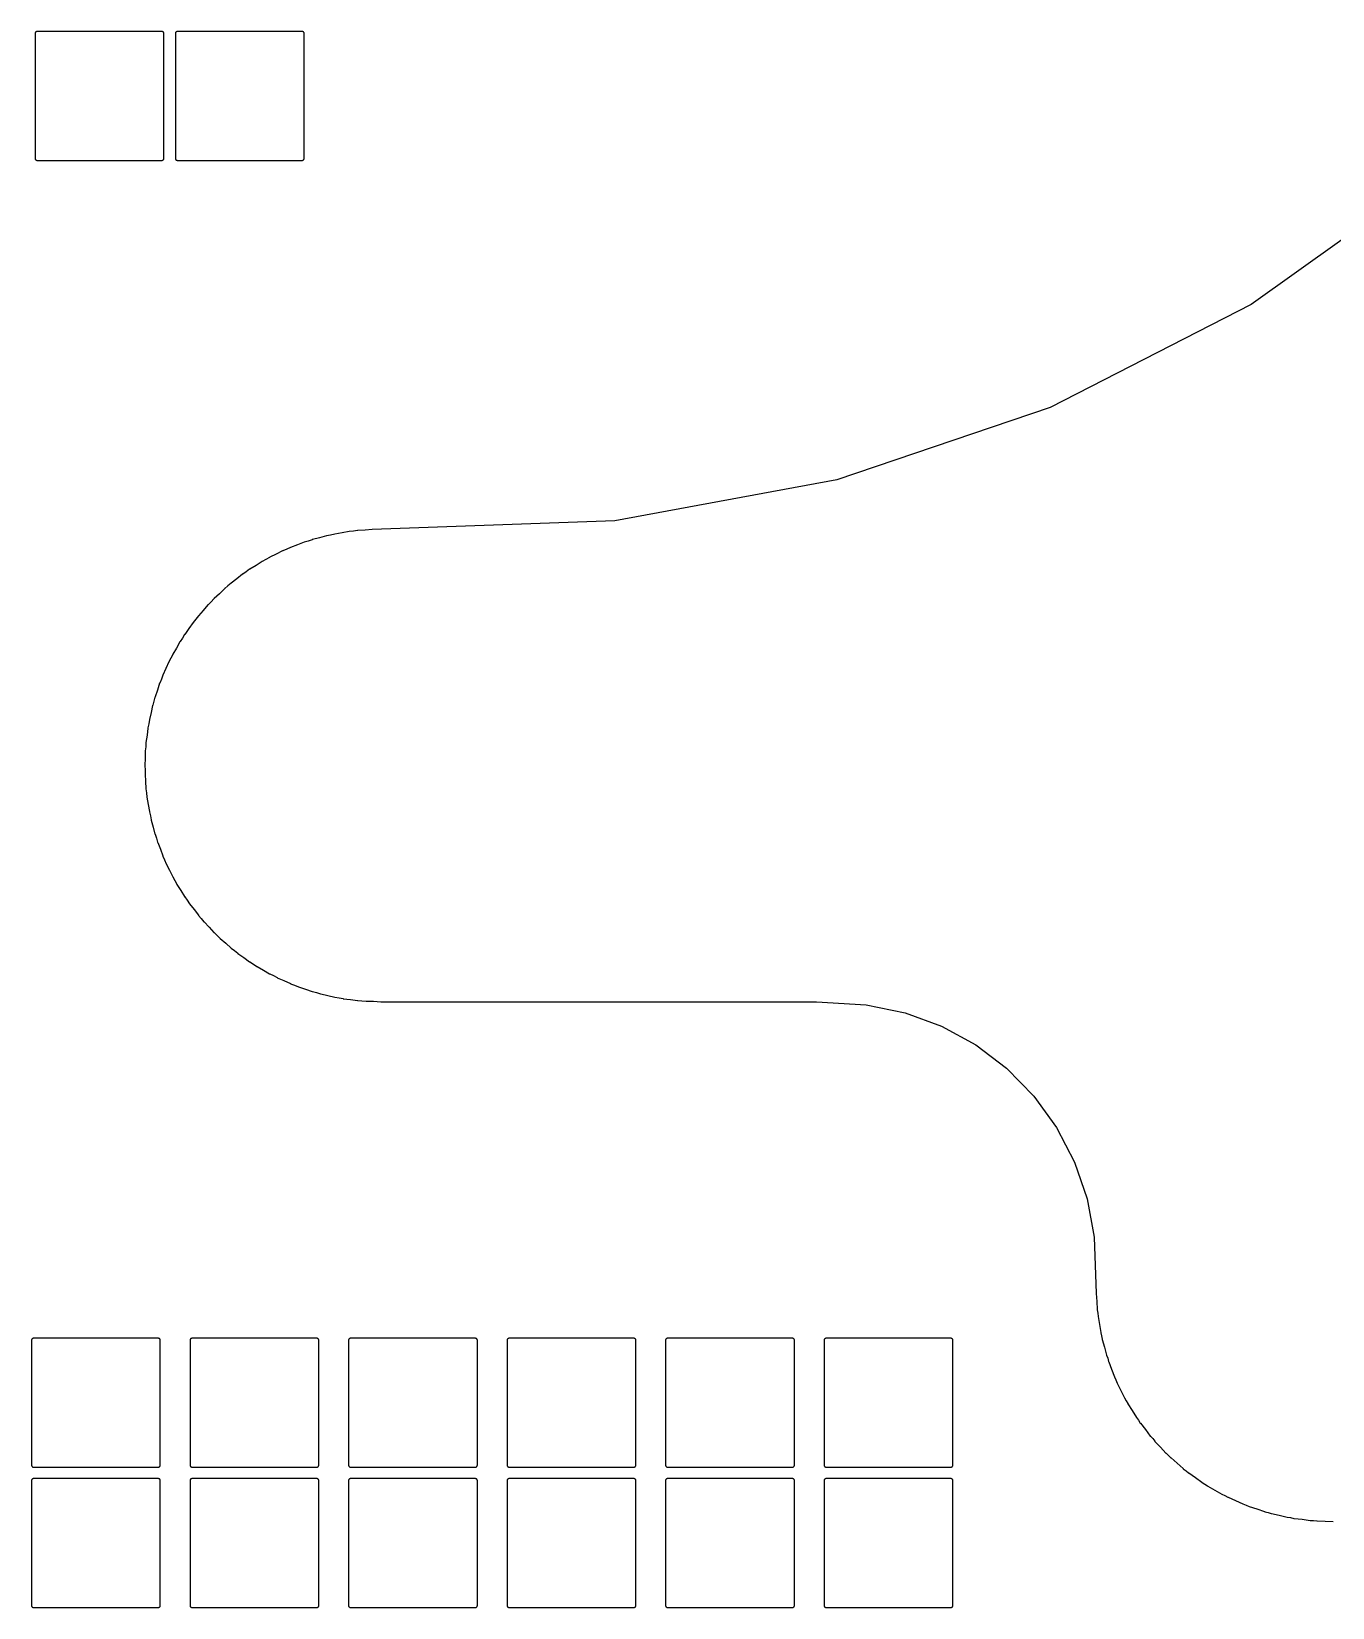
# Model space of a CAD drawing. Header units: inches. Extents: x -0.5 to 10, y -2.4 to 3.9.
# Drawn here: x 1.7139 to 2.0421, y 2.2037 to 2.6012 of the extents above; entities that cross this region are included whole.
import ezdxf

# ---------------------------------------------------------------- set-up
doc = ezdxf.new("R2010")
doc.units = ezdxf.units.IN

msp = doc.modelspace()

# ---------------------------------------------------------------- linework, layer by layer
for points in [[(1.715225, 2.568651), (1.715225, 2.568651), (1.71525, 2.56865), (1.74675, 2.56865), (1.746775, 2.568651), (1.746824, 2.568656), (1.746872, 2.568665), (1.746919, 2.568679), (1.746964, 2.568698), (1.747007, 2.568721), (1.747048, 2.568749), (1.747086, 2.56878), (1.74712, 2.568814), (1.747151, 2.568852), (1.747179, 2.568893), (1.747202, 2.568936), (1.747221, 2.568981), (1.747235, 2.569028), (1.747244, 2.569076), (1.747249, 2.569125), (1.74725, 2.56915), (1.74725, 2.60065), (1.747249, 2.600675), (1.747244, 2.600724), (1.747235, 2.600772), (1.747221, 2.600819), (1.747202, 2.600864), (1.747179, 2.600907), (1.747151, 2.600948), (1.74712, 2.600986), (1.747086, 2.60102), (1.747048, 2.601051), (1.747007, 2.601079), (1.746964, 2.601102), (1.746919, 2.601121), (1.746872, 2.601135), (1.746824, 2.601144), (1.746775, 2.601149), (1.74675, 2.60115), (1.71525, 2.60115), (1.715225, 2.601149), (1.715176, 2.601144), (1.715128, 2.601135), (1.715081, 2.601121), (1.715036, 2.601102), (1.714993, 2.601079), (1.714952, 2.601051), (1.714914, 2.60102), (1.71488, 2.600986), (1.714849, 2.600948), (1.714821, 2.600907), (1.714798, 2.600864), (1.714779, 2.600819), (1.714765, 2.600772), (1.714756, 2.600724), (1.714751, 2.600675), (1.71475, 2.60065), (1.71475, 2.56915), (1.714751, 2.569125), (1.714756, 2.569076), (1.714765, 2.569028), (1.714779, 2.568981), (1.714798, 2.568936), (1.714821, 2.568893), (1.714849, 2.568852), (1.71488, 2.568814), (1.714914, 2.56878), (1.714952, 2.568749), (1.714993, 2.568721), (1.715036, 2.568698), (1.715081, 2.568679), (1.715128, 2.568665), (1.715176, 2.568656)], [(1.750625, 2.568651), (1.750625, 2.568651), (1.75065, 2.56865), (1.78215, 2.56865), (1.782175, 2.568651), (1.782224, 2.568656), (1.782272, 2.568665), (1.782319, 2.568679), (1.782364, 2.568698), (1.782407, 2.568721), (1.782448, 2.568749), (1.782486, 2.56878), (1.78252, 2.568814), (1.782551, 2.568852), (1.782579, 2.568893), (1.782602, 2.568936), (1.782621, 2.568981), (1.782635, 2.569028), (1.782644, 2.569076), (1.782649, 2.569125), (1.78265, 2.56915), (1.78265, 2.60065), (1.782649, 2.600675), (1.782644, 2.600724), (1.782635, 2.600772), (1.782621, 2.600819), (1.782602, 2.600864), (1.782579, 2.600907), (1.782551, 2.600948), (1.78252, 2.600986), (1.782486, 2.60102), (1.782448, 2.601051), (1.782407, 2.601079), (1.782364, 2.601102), (1.782319, 2.601121), (1.782272, 2.601135), (1.782224, 2.601144), (1.782175, 2.601149), (1.78215, 2.60115), (1.75065, 2.60115), (1.750625, 2.601149), (1.750576, 2.601144), (1.750528, 2.601135), (1.750481, 2.601121), (1.750436, 2.601102), (1.750393, 2.601079), (1.750352, 2.601051), (1.750314, 2.60102), (1.75028, 2.600986), (1.750249, 2.600948), (1.750221, 2.600907), (1.750198, 2.600864), (1.750179, 2.600819), (1.750165, 2.600772), (1.750156, 2.600724), (1.750151, 2.600675), (1.75015, 2.60065), (1.75015, 2.56915), (1.750151, 2.569125), (1.750156, 2.569076), (1.750165, 2.569028), (1.750179, 2.568981), (1.750198, 2.568936), (1.750221, 2.568893), (1.750249, 2.568852), (1.75028, 2.568814), (1.750314, 2.56878), (1.750352, 2.568749), (1.750393, 2.568721), (1.750436, 2.568698), (1.750481, 2.568679), (1.750528, 2.568665), (1.750576, 2.568656)], [(1.714325, 2.239051), (1.714325, 2.239051), (1.71435, 2.23905), (1.74585, 2.23905), (1.745875, 2.239051), (1.745924, 2.239056), (1.745972, 2.239065), (1.746019, 2.239079), (1.746064, 2.239098), (1.746107, 2.239121), (1.746148, 2.239149), (1.746186, 2.23918), (1.74622, 2.239214), (1.746251, 2.239252), (1.746279, 2.239293), (1.746302, 2.239336), (1.746321, 2.239381), (1.746335, 2.239428), (1.746344, 2.239476), (1.746349, 2.239525), (1.74635, 2.23955), (1.74635, 2.27105), (1.746349, 2.271075), (1.746344, 2.271124), (1.746335, 2.271172), (1.746321, 2.271219), (1.746302, 2.271264), (1.746279, 2.271307), (1.746251, 2.271348), (1.74622, 2.271386), (1.746186, 2.27142), (1.746148, 2.271451), (1.746107, 2.271479), (1.746064, 2.271502), (1.746019, 2.271521), (1.745972, 2.271535), (1.745924, 2.271544), (1.745875, 2.271549), (1.74585, 2.27155), (1.71435, 2.27155), (1.714325, 2.271549), (1.714276, 2.271544), (1.714228, 2.271535), (1.714181, 2.271521), (1.714136, 2.271502), (1.714093, 2.271479), (1.714052, 2.271451), (1.714014, 2.27142), (1.71398, 2.271386), (1.713949, 2.271348), (1.713921, 2.271307), (1.713898, 2.271264), (1.713879, 2.271219), (1.713865, 2.271172), (1.713856, 2.271124), (1.713851, 2.271075), (1.71385, 2.27105), (1.71385, 2.23955), (1.713851, 2.239525), (1.713856, 2.239476), (1.713865, 2.239428), (1.713879, 2.239381), (1.713898, 2.239336), (1.713921, 2.239293), (1.713949, 2.239252), (1.71398, 2.239214), (1.714014, 2.23918), (1.714052, 2.239149), (1.714093, 2.239121), (1.714136, 2.239098), (1.714181, 2.239079), (1.714228, 2.239065), (1.714276, 2.239056)], [(1.754325, 2.239051), (1.754325, 2.239051), (1.75435, 2.23905), (1.78585, 2.23905), (1.785875, 2.239051), (1.785924, 2.239056), (1.785972, 2.239065), (1.786019, 2.239079), (1.786064, 2.239098), (1.786107, 2.239121), (1.786148, 2.239149), (1.786186, 2.23918), (1.78622, 2.239214), (1.786251, 2.239252), (1.786279, 2.239293), (1.786302, 2.239336), (1.786321, 2.239381), (1.786335, 2.239428), (1.786344, 2.239476), (1.786349, 2.239525), (1.78635, 2.23955), (1.78635, 2.27105), (1.786349, 2.271075), (1.786344, 2.271124), (1.786335, 2.271172), (1.786321, 2.271219), (1.786302, 2.271264), (1.786279, 2.271307), (1.786251, 2.271348), (1.78622, 2.271386), (1.786186, 2.27142), (1.786148, 2.271451), (1.786107, 2.271479), (1.786064, 2.271502), (1.786019, 2.271521), (1.785972, 2.271535), (1.785924, 2.271544), (1.785875, 2.271549), (1.78585, 2.27155), (1.75435, 2.27155), (1.754325, 2.271549), (1.754276, 2.271544), (1.754228, 2.271535), (1.754181, 2.271521), (1.754136, 2.271502), (1.754093, 2.271479), (1.754052, 2.271451), (1.754014, 2.27142), (1.75398, 2.271386), (1.753949, 2.271348), (1.753921, 2.271307), (1.753898, 2.271264), (1.753879, 2.271219), (1.753865, 2.271172), (1.753856, 2.271124), (1.753851, 2.271075), (1.75385, 2.27105), (1.75385, 2.23955), (1.753851, 2.239525), (1.753856, 2.239476), (1.753865, 2.239428), (1.753879, 2.239381), (1.753898, 2.239336), (1.753921, 2.239293), (1.753949, 2.239252), (1.75398, 2.239214), (1.754014, 2.23918), (1.754052, 2.239149), (1.754093, 2.239121), (1.754136, 2.239098), (1.754181, 2.239079), (1.754228, 2.239065), (1.754276, 2.239056)], [(1.794325, 2.239051), (1.794325, 2.239051), (1.79435, 2.23905), (1.82585, 2.23905), (1.825875, 2.239051), (1.825924, 2.239056), (1.825972, 2.239065), (1.826019, 2.239079), (1.826064, 2.239098), (1.826107, 2.239121), (1.826148, 2.239149), (1.826186, 2.23918), (1.82622, 2.239214), (1.826251, 2.239252), (1.826279, 2.239293), (1.826302, 2.239336), (1.826321, 2.239381), (1.826335, 2.239428), (1.826344, 2.239476), (1.826349, 2.239525), (1.82635, 2.23955), (1.82635, 2.27105), (1.826349, 2.271075), (1.826344, 2.271124), (1.826335, 2.271172), (1.826321, 2.271219), (1.826302, 2.271264), (1.826279, 2.271307), (1.826251, 2.271348), (1.82622, 2.271386), (1.826186, 2.27142), (1.826148, 2.271451), (1.826107, 2.271479), (1.826064, 2.271502), (1.826019, 2.271521), (1.825972, 2.271535), (1.825924, 2.271544), (1.825875, 2.271549), (1.82585, 2.27155), (1.79435, 2.27155), (1.794325, 2.271549), (1.794276, 2.271544), (1.794228, 2.271535), (1.794181, 2.271521), (1.794136, 2.271502), (1.794093, 2.271479), (1.794052, 2.271451), (1.794014, 2.27142), (1.79398, 2.271386), (1.793949, 2.271348), (1.793921, 2.271307), (1.793898, 2.271264), (1.793879, 2.271219), (1.793865, 2.271172), (1.793856, 2.271124), (1.793851, 2.271075), (1.79385, 2.27105), (1.79385, 2.23955), (1.793851, 2.239525), (1.793856, 2.239476), (1.793865, 2.239428), (1.793879, 2.239381), (1.793898, 2.239336), (1.793921, 2.239293), (1.793949, 2.239252), (1.79398, 2.239214), (1.794014, 2.23918), (1.794052, 2.239149), (1.794093, 2.239121), (1.794136, 2.239098), (1.794181, 2.239079), (1.794228, 2.239065), (1.794276, 2.239056)], [(1.834325, 2.239051), (1.834325, 2.239051), (1.83435, 2.23905), (1.86585, 2.23905), (1.865875, 2.239051), (1.865924, 2.239056), (1.865972, 2.239065), (1.866019, 2.239079), (1.866064, 2.239098), (1.866107, 2.239121), (1.866148, 2.239149), (1.866186, 2.23918), (1.86622, 2.239214), (1.866251, 2.239252), (1.866279, 2.239293), (1.866302, 2.239336), (1.866321, 2.239381), (1.866335, 2.239428), (1.866344, 2.239476), (1.866349, 2.239525), (1.86635, 2.23955), (1.86635, 2.27105), (1.866349, 2.271075), (1.866344, 2.271124), (1.866335, 2.271172), (1.866321, 2.271219), (1.866302, 2.271264), (1.866279, 2.271307), (1.866251, 2.271348), (1.86622, 2.271386), (1.866186, 2.27142), (1.866148, 2.271451), (1.866107, 2.271479), (1.866064, 2.271502), (1.866019, 2.271521), (1.865972, 2.271535), (1.865924, 2.271544), (1.865875, 2.271549), (1.86585, 2.27155), (1.83435, 2.27155), (1.834325, 2.271549), (1.834276, 2.271544), (1.834228, 2.271535), (1.834181, 2.271521), (1.834136, 2.271502), (1.834093, 2.271479), (1.834052, 2.271451), (1.834014, 2.27142), (1.83398, 2.271386), (1.833949, 2.271348), (1.833921, 2.271307), (1.833898, 2.271264), (1.833879, 2.271219), (1.833865, 2.271172), (1.833856, 2.271124), (1.833851, 2.271075), (1.83385, 2.27105), (1.83385, 2.23955), (1.833851, 2.239525), (1.833856, 2.239476), (1.833865, 2.239428), (1.833879, 2.239381), (1.833898, 2.239336), (1.833921, 2.239293), (1.833949, 2.239252), (1.83398, 2.239214), (1.834014, 2.23918), (1.834052, 2.239149), (1.834093, 2.239121), (1.834136, 2.239098), (1.834181, 2.239079), (1.834228, 2.239065), (1.834276, 2.239056)], [(1.874325, 2.239051), (1.874325, 2.239051), (1.87435, 2.23905), (1.90585, 2.23905), (1.905875, 2.239051), (1.905924, 2.239056), (1.905972, 2.239065), (1.906019, 2.239079), (1.906064, 2.239098), (1.906107, 2.239121), (1.906148, 2.239149), (1.906186, 2.23918), (1.90622, 2.239214), (1.906251, 2.239252), (1.906279, 2.239293), (1.906302, 2.239336), (1.906321, 2.239381), (1.906335, 2.239428), (1.906344, 2.239476), (1.906349, 2.239525), (1.90635, 2.23955), (1.90635, 2.27105), (1.906349, 2.271075), (1.906344, 2.271124), (1.906335, 2.271172), (1.906321, 2.271219), (1.906302, 2.271264), (1.906279, 2.271307), (1.906251, 2.271348), (1.90622, 2.271386), (1.906186, 2.27142), (1.906148, 2.271451), (1.906107, 2.271479), (1.906064, 2.271502), (1.906019, 2.271521), (1.905972, 2.271535), (1.905924, 2.271544), (1.905875, 2.271549), (1.90585, 2.27155), (1.87435, 2.27155), (1.874325, 2.271549), (1.874276, 2.271544), (1.874228, 2.271535), (1.874181, 2.271521), (1.874136, 2.271502), (1.874093, 2.271479), (1.874052, 2.271451), (1.874014, 2.27142), (1.87398, 2.271386), (1.873949, 2.271348), (1.873921, 2.271307), (1.873898, 2.271264), (1.873879, 2.271219), (1.873865, 2.271172), (1.873856, 2.271124), (1.873851, 2.271075), (1.87385, 2.27105), (1.87385, 2.23955), (1.873851, 2.239525), (1.873856, 2.239476), (1.873865, 2.239428), (1.873879, 2.239381), (1.873898, 2.239336), (1.873921, 2.239293), (1.873949, 2.239252), (1.87398, 2.239214), (1.874014, 2.23918), (1.874052, 2.239149), (1.874093, 2.239121), (1.874136, 2.239098), (1.874181, 2.239079), (1.874228, 2.239065), (1.874276, 2.239056)], [(1.914325, 2.239051), (1.914325, 2.239051), (1.91435, 2.23905), (1.94585, 2.23905), (1.945875, 2.239051), (1.945924, 2.239056), (1.945972, 2.239065), (1.946019, 2.239079), (1.946064, 2.239098), (1.946107, 2.239121), (1.946148, 2.239149), (1.946186, 2.23918), (1.94622, 2.239214), (1.946251, 2.239252), (1.946279, 2.239293), (1.946302, 2.239336), (1.946321, 2.239381), (1.946335, 2.239428), (1.946344, 2.239476), (1.946349, 2.239525), (1.94635, 2.23955), (1.94635, 2.27105), (1.946349, 2.271075), (1.946344, 2.271124), (1.946335, 2.271172), (1.946321, 2.271219), (1.946302, 2.271264), (1.946279, 2.271307), (1.946251, 2.271348), (1.94622, 2.271386), (1.946186, 2.27142), (1.946148, 2.271451), (1.946107, 2.271479), (1.946064, 2.271502), (1.946019, 2.271521), (1.945972, 2.271535), (1.945924, 2.271544), (1.945875, 2.271549), (1.94585, 2.27155), (1.91435, 2.27155), (1.914325, 2.271549), (1.914276, 2.271544), (1.914228, 2.271535), (1.914181, 2.271521), (1.914136, 2.271502), (1.914093, 2.271479), (1.914052, 2.271451), (1.914014, 2.27142), (1.91398, 2.271386), (1.913949, 2.271348), (1.913921, 2.271307), (1.913898, 2.271264), (1.913879, 2.271219), (1.913865, 2.271172), (1.913856, 2.271124), (1.913851, 2.271075), (1.91385, 2.27105), (1.91385, 2.23955), (1.913851, 2.239525), (1.913856, 2.239476), (1.913865, 2.239428), (1.913879, 2.239381), (1.913898, 2.239336), (1.913921, 2.239293), (1.913949, 2.239252), (1.91398, 2.239214), (1.914014, 2.23918), (1.914052, 2.239149), (1.914093, 2.239121), (1.914136, 2.239098), (1.914181, 2.239079), (1.914228, 2.239065), (1.914276, 2.239056)], [(1.714325, 2.203651), (1.714325, 2.203651), (1.71435, 2.20365), (1.74585, 2.20365), (1.745875, 2.203651), (1.745924, 2.203656), (1.745972, 2.203665), (1.746019, 2.203679), (1.746064, 2.203698), (1.746107, 2.203721), (1.746148, 2.203749), (1.746186, 2.20378), (1.74622, 2.203814), (1.746251, 2.203852), (1.746279, 2.203893), (1.746302, 2.203936), (1.746321, 2.203981), (1.746335, 2.204028), (1.746344, 2.204076), (1.746349, 2.204125), (1.74635, 2.20415), (1.74635, 2.23565), (1.746349, 2.235675), (1.746344, 2.235724), (1.746335, 2.235772), (1.746321, 2.235819), (1.746302, 2.235864), (1.746279, 2.235907), (1.746251, 2.235948), (1.74622, 2.235986), (1.746186, 2.23602), (1.746148, 2.236051), (1.746107, 2.236079), (1.746064, 2.236102), (1.746019, 2.236121), (1.745972, 2.236135), (1.745924, 2.236144), (1.745875, 2.236149), (1.74585, 2.23615), (1.71435, 2.23615), (1.714325, 2.236149), (1.714276, 2.236144), (1.714228, 2.236135), (1.714181, 2.236121), (1.714136, 2.236102), (1.714093, 2.236079), (1.714052, 2.236051), (1.714014, 2.23602), (1.71398, 2.235986), (1.713949, 2.235948), (1.713921, 2.235907), (1.713898, 2.235864), (1.713879, 2.235819), (1.713865, 2.235772), (1.713856, 2.235724), (1.713851, 2.235675), (1.71385, 2.23565), (1.71385, 2.20415), (1.713851, 2.204125), (1.713856, 2.204076), (1.713865, 2.204028), (1.713879, 2.203981), (1.713898, 2.203936), (1.713921, 2.203893), (1.713949, 2.203852), (1.71398, 2.203814), (1.714014, 2.20378), (1.714052, 2.203749), (1.714093, 2.203721), (1.714136, 2.203698), (1.714181, 2.203679), (1.714228, 2.203665), (1.714276, 2.203656)], [(1.754325, 2.203651), (1.754325, 2.203651), (1.75435, 2.20365), (1.78585, 2.20365), (1.785875, 2.203651), (1.785924, 2.203656), (1.785972, 2.203665), (1.786019, 2.203679), (1.786064, 2.203698), (1.786107, 2.203721), (1.786148, 2.203749), (1.786186, 2.20378), (1.78622, 2.203814), (1.786251, 2.203852), (1.786279, 2.203893), (1.786302, 2.203936), (1.786321, 2.203981), (1.786335, 2.204028), (1.786344, 2.204076), (1.786349, 2.204125), (1.78635, 2.20415), (1.78635, 2.23565), (1.786349, 2.235675), (1.786344, 2.235724), (1.786335, 2.235772), (1.786321, 2.235819), (1.786302, 2.235864), (1.786279, 2.235907), (1.786251, 2.235948), (1.78622, 2.235986), (1.786186, 2.23602), (1.786148, 2.236051), (1.786107, 2.236079), (1.786064, 2.236102), (1.786019, 2.236121), (1.785972, 2.236135), (1.785924, 2.236144), (1.785875, 2.236149), (1.78585, 2.23615), (1.75435, 2.23615), (1.754325, 2.236149), (1.754276, 2.236144), (1.754228, 2.236135), (1.754181, 2.236121), (1.754136, 2.236102), (1.754093, 2.236079), (1.754052, 2.236051), (1.754014, 2.23602), (1.75398, 2.235986), (1.753949, 2.235948), (1.753921, 2.235907), (1.753898, 2.235864), (1.753879, 2.235819), (1.753865, 2.235772), (1.753856, 2.235724), (1.753851, 2.235675), (1.75385, 2.23565), (1.75385, 2.20415), (1.753851, 2.204125), (1.753856, 2.204076), (1.753865, 2.204028), (1.753879, 2.203981), (1.753898, 2.203936), (1.753921, 2.203893), (1.753949, 2.203852), (1.75398, 2.203814), (1.754014, 2.20378), (1.754052, 2.203749), (1.754093, 2.203721), (1.754136, 2.203698), (1.754181, 2.203679), (1.754228, 2.203665), (1.754276, 2.203656)], [(1.794325, 2.203651), (1.794325, 2.203651), (1.79435, 2.20365), (1.82585, 2.20365), (1.825875, 2.203651), (1.825924, 2.203656), (1.825972, 2.203665), (1.826019, 2.203679), (1.826064, 2.203698), (1.826107, 2.203721), (1.826148, 2.203749), (1.826186, 2.20378), (1.82622, 2.203814), (1.826251, 2.203852), (1.826279, 2.203893), (1.826302, 2.203936), (1.826321, 2.203981), (1.826335, 2.204028), (1.826344, 2.204076), (1.826349, 2.204125), (1.82635, 2.20415), (1.82635, 2.23565), (1.826349, 2.235675), (1.826344, 2.235724), (1.826335, 2.235772), (1.826321, 2.235819), (1.826302, 2.235864), (1.826279, 2.235907), (1.826251, 2.235948), (1.82622, 2.235986), (1.826186, 2.23602), (1.826148, 2.236051), (1.826107, 2.236079), (1.826064, 2.236102), (1.826019, 2.236121), (1.825972, 2.236135), (1.825924, 2.236144), (1.825875, 2.236149), (1.82585, 2.23615), (1.79435, 2.23615), (1.794325, 2.236149), (1.794276, 2.236144), (1.794228, 2.236135), (1.794181, 2.236121), (1.794136, 2.236102), (1.794093, 2.236079), (1.794052, 2.236051), (1.794014, 2.23602), (1.79398, 2.235986), (1.793949, 2.235948), (1.793921, 2.235907), (1.793898, 2.235864), (1.793879, 2.235819), (1.793865, 2.235772), (1.793856, 2.235724), (1.793851, 2.235675), (1.79385, 2.23565), (1.79385, 2.20415), (1.793851, 2.204125), (1.793856, 2.204076), (1.793865, 2.204028), (1.793879, 2.203981), (1.793898, 2.203936), (1.793921, 2.203893), (1.793949, 2.203852), (1.79398, 2.203814), (1.794014, 2.20378), (1.794052, 2.203749), (1.794093, 2.203721), (1.794136, 2.203698), (1.794181, 2.203679), (1.794228, 2.203665), (1.794276, 2.203656)], [(1.834325, 2.203651), (1.834325, 2.203651), (1.83435, 2.20365), (1.86585, 2.20365), (1.865875, 2.203651), (1.865924, 2.203656), (1.865972, 2.203665), (1.866019, 2.203679), (1.866064, 2.203698), (1.866107, 2.203721), (1.866148, 2.203749), (1.866186, 2.20378), (1.86622, 2.203814), (1.866251, 2.203852), (1.866279, 2.203893), (1.866302, 2.203936), (1.866321, 2.203981), (1.866335, 2.204028), (1.866344, 2.204076), (1.866349, 2.204125), (1.86635, 2.20415), (1.86635, 2.23565), (1.866349, 2.235675), (1.866344, 2.235724), (1.866335, 2.235772), (1.866321, 2.235819), (1.866302, 2.235864), (1.866279, 2.235907), (1.866251, 2.235948), (1.86622, 2.235986), (1.866186, 2.23602), (1.866148, 2.236051), (1.866107, 2.236079), (1.866064, 2.236102), (1.866019, 2.236121), (1.865972, 2.236135), (1.865924, 2.236144), (1.865875, 2.236149), (1.86585, 2.23615), (1.83435, 2.23615), (1.834325, 2.236149), (1.834276, 2.236144), (1.834228, 2.236135), (1.834181, 2.236121), (1.834136, 2.236102), (1.834093, 2.236079), (1.834052, 2.236051), (1.834014, 2.23602), (1.83398, 2.235986), (1.833949, 2.235948), (1.833921, 2.235907), (1.833898, 2.235864), (1.833879, 2.235819), (1.833865, 2.235772), (1.833856, 2.235724), (1.833851, 2.235675), (1.83385, 2.23565), (1.83385, 2.20415), (1.833851, 2.204125), (1.833856, 2.204076), (1.833865, 2.204028), (1.833879, 2.203981), (1.833898, 2.203936), (1.833921, 2.203893), (1.833949, 2.203852), (1.83398, 2.203814), (1.834014, 2.20378), (1.834052, 2.203749), (1.834093, 2.203721), (1.834136, 2.203698), (1.834181, 2.203679), (1.834228, 2.203665), (1.834276, 2.203656)], [(1.874325, 2.203651), (1.874325, 2.203651), (1.87435, 2.20365), (1.90585, 2.20365), (1.905875, 2.203651), (1.905924, 2.203656), (1.905972, 2.203665), (1.906019, 2.203679), (1.906064, 2.203698), (1.906107, 2.203721), (1.906148, 2.203749), (1.906186, 2.20378), (1.90622, 2.203814), (1.906251, 2.203852), (1.906279, 2.203893), (1.906302, 2.203936), (1.906321, 2.203981), (1.906335, 2.204028), (1.906344, 2.204076), (1.906349, 2.204125), (1.90635, 2.20415), (1.90635, 2.23565), (1.906349, 2.235675), (1.906344, 2.235724), (1.906335, 2.235772), (1.906321, 2.235819), (1.906302, 2.235864), (1.906279, 2.235907), (1.906251, 2.235948), (1.90622, 2.235986), (1.906186, 2.23602), (1.906148, 2.236051), (1.906107, 2.236079), (1.906064, 2.236102), (1.906019, 2.236121), (1.905972, 2.236135), (1.905924, 2.236144), (1.905875, 2.236149), (1.90585, 2.23615), (1.87435, 2.23615), (1.874325, 2.236149), (1.874276, 2.236144), (1.874228, 2.236135), (1.874181, 2.236121), (1.874136, 2.236102), (1.874093, 2.236079), (1.874052, 2.236051), (1.874014, 2.23602), (1.87398, 2.235986), (1.873949, 2.235948), (1.873921, 2.235907), (1.873898, 2.235864), (1.873879, 2.235819), (1.873865, 2.235772), (1.873856, 2.235724), (1.873851, 2.235675), (1.87385, 2.23565), (1.87385, 2.20415), (1.873851, 2.204125), (1.873856, 2.204076), (1.873865, 2.204028), (1.873879, 2.203981), (1.873898, 2.203936), (1.873921, 2.203893), (1.873949, 2.203852), (1.87398, 2.203814), (1.874014, 2.20378), (1.874052, 2.203749), (1.874093, 2.203721), (1.874136, 2.203698), (1.874181, 2.203679), (1.874228, 2.203665), (1.874276, 2.203656)], [(1.914325, 2.203651), (1.914325, 2.203651), (1.91435, 2.20365), (1.94585, 2.20365), (1.945875, 2.203651), (1.945924, 2.203656), (1.945972, 2.203665), (1.946019, 2.203679), (1.946064, 2.203698), (1.946107, 2.203721), (1.946148, 2.203749), (1.946186, 2.20378), (1.94622, 2.203814), (1.946251, 2.203852), (1.946279, 2.203893), (1.946302, 2.203936), (1.946321, 2.203981), (1.946335, 2.204028), (1.946344, 2.204076), (1.946349, 2.204125), (1.94635, 2.20415), (1.94635, 2.23565), (1.946349, 2.235675), (1.946344, 2.235724), (1.946335, 2.235772), (1.946321, 2.235819), (1.946302, 2.235864), (1.946279, 2.235907), (1.946251, 2.235948), (1.94622, 2.235986), (1.946186, 2.23602), (1.946148, 2.236051), (1.946107, 2.236079), (1.946064, 2.236102), (1.946019, 2.236121), (1.945972, 2.236135), (1.945924, 2.236144), (1.945875, 2.236149), (1.94585, 2.23615), (1.91435, 2.23615), (1.914325, 2.236149), (1.914276, 2.236144), (1.914228, 2.236135), (1.914181, 2.236121), (1.914136, 2.236102), (1.914093, 2.236079), (1.914052, 2.236051), (1.914014, 2.23602), (1.91398, 2.235986), (1.913949, 2.235948), (1.913921, 2.235907), (1.913898, 2.235864), (1.913879, 2.235819), (1.913865, 2.235772), (1.913856, 2.235724), (1.913851, 2.235675), (1.91385, 2.23565), (1.91385, 2.20415), (1.913851, 2.204125), (1.913856, 2.204076), (1.913865, 2.204028), (1.913879, 2.203981), (1.913898, 2.203936), (1.913921, 2.203893), (1.913949, 2.203852), (1.91398, 2.203814), (1.914014, 2.20378), (1.914052, 2.203749), (1.914093, 2.203721), (1.914136, 2.203698), (1.914181, 2.203679), (1.914228, 2.203665), (1.914276, 2.203656)]]:
    msp.add_lwpolyline(points, close=True)
msp.add_lwpolyline([(2.067945, 2.56537), (2.02158, 2.532316), (1.970928, 2.506359), (1.917042, 2.488034), (1.861066, 2.477731), (1.799842, 2.475511), (1.799829, 2.47551), (1.799817, 2.475509), (1.798005, 2.475354), (1.796188, 2.475265), (1.796161, 2.475263), (1.796139, 2.47526), (1.795095, 2.475105), (1.794043, 2.475015), (1.794015, 2.475012), (1.793995, 2.475009), (1.792206, 2.474677), (1.790407, 2.47441), (1.790383, 2.474406), (1.790358, 2.4744), (1.789335, 2.474144), (1.788297, 2.473951), (1.788276, 2.473947), (1.788249, 2.47394), (1.786502, 2.473434), (1.784737, 2.472992), (1.784711, 2.472985), (1.78469, 2.472978), (1.783697, 2.472623), (1.782683, 2.472329), (1.782659, 2.472322), (1.782637, 2.472313), (1.780947, 2.471639), (1.779234, 2.471026), (1.77921, 2.471016), (1.779189, 2.471007), (1.778235, 2.470556), (1.777255, 2.470165), (1.777231, 2.470154), (1.77721, 2.470144), (1.775595, 2.469307), (1.77395, 2.468529), (1.773928, 2.468518), (1.773907, 2.468506), (1.773002, 2.467964), (1.772065, 2.467478), (1.772045, 2.467468), (1.772022, 2.467454), (1.770497, 2.466462), (1.768937, 2.465527), (1.768919, 2.465516), (1.768896, 2.4655), (1.768048, 2.464871), (1.767163, 2.464296), (1.767142, 2.464282), (1.767123, 2.464268), (1.765702, 2.463132), (1.764241, 2.462048), (1.764223, 2.462034), (1.764203, 2.462017), (1.763421, 2.461308), (1.762597, 2.460649), (1.762579, 2.460634), (1.76256, 2.460617), (1.761258, 2.459347), (1.75991, 2.458125), (1.759892, 2.458108), (1.759875, 2.45809), (1.759166, 2.457309), (1.75841, 2.456572), (1.758393, 2.456554), (1.758377, 2.456536), (1.757205, 2.455145), (1.755983, 2.453797), (1.755966, 2.453777), (1.755952, 2.453759), (1.755323, 2.452911), (1.754644, 2.452104), (1.754627, 2.452084), (1.754614, 2.452065), (1.753584, 2.450565), (1.7525, 2.449104), (1.752484, 2.449081), (1.752473, 2.449063), (1.75193, 2.448158), (1.751333, 2.447288), (1.75132, 2.447269), (1.751307, 2.447247), (1.750429, 2.445653), (1.749494, 2.444093), (1.749482, 2.444072), (1.749471, 2.44405), (1.749019, 2.443096), (1.74851, 2.442172), (1.748499, 2.44215), (1.748488, 2.442127), (1.747771, 2.440456), (1.746993, 2.438811), (1.746984, 2.43879), (1.746974, 2.438766), (1.746619, 2.437772), (1.746202, 2.436803), (1.746194, 2.436783), (1.746185, 2.436757), (1.745635, 2.435023), (1.745022, 2.43331), (1.745015, 2.433289), (1.745008, 2.433263), (1.744751, 2.432239), (1.744432, 2.431233), (1.744425, 2.431209), (1.744419, 2.431186), (1.744042, 2.429406), (1.7436, 2.427642), (1.743594, 2.427617), (1.74359, 2.427593), (1.743435, 2.42655), (1.743216, 2.425517), (1.743211, 2.425491), (1.743208, 2.425469), (1.743007, 2.423661), (1.74274, 2.421861), (1.742737, 2.421839), (1.742735, 2.421812), (1.742683, 2.420758), (1.742566, 2.41971), (1.742564, 2.419685), (1.742563, 2.419661), (1.74254, 2.417842), (1.742451, 2.416025), (1.74245, 2.416), (1.742451, 2.415975), (1.742502, 2.414921), (1.742489, 2.413866), (1.742489, 2.413844), (1.742491, 2.413817), (1.742646, 2.412005), (1.742735, 2.410188), (1.742737, 2.410161), (1.74274, 2.410139), (1.742895, 2.409095), (1.742985, 2.408043), (1.742988, 2.408015), (1.742991, 2.407995), (1.743323, 2.406206), (1.74359, 2.404407), (1.743594, 2.404383), (1.7436, 2.404358), (1.743856, 2.403335), (1.744049, 2.402297), (1.744053, 2.402276), (1.74406, 2.402249), (1.744566, 2.400502), (1.745008, 2.398737), (1.745015, 2.398711), (1.745022, 2.39869), (1.745377, 2.397697), (1.745671, 2.396683), (1.745678, 2.396659), (1.745687, 2.396637), (1.746361, 2.394947), (1.746974, 2.393234), (1.746984, 2.39321), (1.746993, 2.393189), (1.747444, 2.392235), (1.747835, 2.391255), (1.747846, 2.391231), (1.747856, 2.39121), (1.748693, 2.389595), (1.749471, 2.38795), (1.749482, 2.387928), (1.749494, 2.387907), (1.750036, 2.387002), (1.750522, 2.386065), (1.750532, 2.386045), (1.750546, 2.386022), (1.751538, 2.384497), (1.752473, 2.382937), (1.752484, 2.382919), (1.7525, 2.382896), (1.753129, 2.382048), (1.753704, 2.381163), (1.753718, 2.381142), (1.753732, 2.381123), (1.754868, 2.379702), (1.755952, 2.378241), (1.755966, 2.378223), (1.755983, 2.378203), (1.756692, 2.377421), (1.757351, 2.376597), (1.757366, 2.376579), (1.757383, 2.37656), (1.758653, 2.375258), (1.759875, 2.37391), (1.759892, 2.373892), (1.75991, 2.373875), (1.760691, 2.373166), (1.761428, 2.37241), (1.761446, 2.372393), (1.761464, 2.372377), (1.762855, 2.371205), (1.764203, 2.369983), (1.764223, 2.369966), (1.764241, 2.369952), (1.765089, 2.369323), (1.765896, 2.368644), (1.765916, 2.368627), (1.765935, 2.368614), (1.767435, 2.367584), (1.768896, 2.3665), (1.768919, 2.366484), (1.768937, 2.366473), (1.769842, 2.36593), (1.770712, 2.365333), (1.770731, 2.36532), (1.770753, 2.365307), (1.772347, 2.364429), (1.773907, 2.363494), (1.773928, 2.363482), (1.77395, 2.363471), (1.774904, 2.363019), (1.775828, 2.36251), (1.77585, 2.362499), (1.775873, 2.362488), (1.777544, 2.361771), (1.779189, 2.360993), (1.77921, 2.360984), (1.779234, 2.360974), (1.780228, 2.360619), (1.781197, 2.360202), (1.781217, 2.360194), (1.781243, 2.360185), (1.782977, 2.359635), (1.78469, 2.359022), (1.784711, 2.359015), (1.784737, 2.359008), (1.785761, 2.358751), (1.786767, 2.358432), (1.786791, 2.358425), (1.786814, 2.358419), (1.788594, 2.358042), (1.790358, 2.3576), (1.790383, 2.357594), (1.790407, 2.35759), (1.79145, 2.357435), (1.792483, 2.357216), (1.792509, 2.357211), (1.792531, 2.357208), (1.794339, 2.357007), (1.796139, 2.35674), (1.796161, 2.356737), (1.796188, 2.356735), (1.797242, 2.356683), (1.79829, 2.356566), (1.798315, 2.356564), (1.798339, 2.356563), (1.800158, 2.35654), (1.801975, 2.356451), (1.80199, 2.35645), (1.802, 2.35645), (1.911944, 2.35645), (1.924491, 2.355667), (1.934284, 2.353643), (1.943489, 2.350263), (1.952094, 2.345561), (1.959912, 2.339642), (1.966771, 2.332635), (1.972521, 2.324692), (1.977036, 2.315988), (1.980218, 2.306713), (1.981997, 2.29707), (1.982485, 2.282855), (1.982486, 2.282842), (1.982487, 2.282831), (1.982656, 2.280802), (1.982767, 2.278768), (1.982769, 2.278745), (1.982772, 2.27872), (1.9829, 2.277891), (1.982969, 2.277056), (1.982972, 2.277031), (1.982976, 2.277008), (1.983344, 2.275005), (1.983653, 2.272992), (1.983658, 2.272966), (1.983663, 2.272944), (1.983871, 2.272132), (1.984023, 2.271308), (1.984027, 2.271285), (1.984034, 2.27126), (1.984596, 2.269303), (1.985101, 2.26733), (1.985108, 2.267307), (1.985116, 2.267284), (1.985403, 2.266496), (1.985634, 2.265691), (1.98564, 2.265671), (1.98565, 2.265644), (1.986401, 2.263752), (1.987098, 2.261838), (1.987106, 2.261816), (1.987117, 2.261793), (1.987479, 2.261037), (1.987788, 2.260258), (1.987797, 2.260238), (1.987809, 2.260214), (1.988742, 2.258404), (1.989622, 2.256568), (1.989634, 2.256544), (1.989646, 2.256525), (1.99008, 2.255808), (1.990465, 2.255063), (1.990476, 2.255043), (1.990489, 2.255021), (1.991595, 2.253311), (1.992652, 2.25157), (1.992664, 2.251551), (1.992679, 2.25153), (1.993182, 2.250859), (1.993637, 2.250156), (1.993652, 2.250135), (1.993666, 2.250116), (1.994934, 2.248523), (1.996156, 2.246894), (1.996173, 2.246872), (1.996187, 2.246856), (1.996754, 2.246238), (1.997276, 2.245583), (1.997291, 2.245564), (1.997308, 2.245546), (1.998727, 2.244085), (2.000102, 2.242583), (2.000117, 2.242568), (2.000137, 2.242549), (2.000761, 2.241989), (2.001345, 2.241388), (2.001363, 2.24137), (2.001381, 2.241355), (2.002936, 2.24004), (2.004452, 2.23868), (2.004469, 2.238665), (2.00449, 2.238649), (2.005166, 2.238154), (2.005805, 2.237613), (2.005827, 2.237596), (2.005844, 2.237583), (2.007521, 2.236427), (2.009163, 2.235223), (2.009183, 2.235208), (2.009204, 2.235195), (2.009925, 2.234769), (2.010615, 2.234293), (2.010637, 2.234278), (2.010656, 2.234267), (2.012438, 2.233281), (2.01419, 2.232243), (2.014211, 2.232231), (2.014234, 2.23222), (2.014993, 2.231866), (2.015726, 2.23146), (2.015745, 2.23145), (2.01577, 2.231438), (2.01764, 2.230632), (2.019485, 2.229771), (2.019508, 2.229761), (2.019531, 2.229752), (2.020321, 2.229474), (2.021091, 2.229142), (2.021111, 2.229134), (2.021137, 2.229125), (2.023076, 2.228505), (2.024997, 2.227829), (2.025021, 2.227822), (2.025044, 2.227816), (2.025858, 2.227616), (2.026657, 2.227361), (2.02668, 2.227354), (2.026704, 2.227349), (2.028695, 2.226922), (2.030673, 2.226438), (2.030701, 2.226432), (2.030721, 2.226428), (2.031551, 2.22631), (2.03237, 2.226134), (2.032394, 2.22613), (2.032419, 2.226126), (2.034442, 2.225897), (2.036458, 2.225609), (2.036478, 2.225607), (2.036507, 2.225604), (2.037344, 2.225568), (2.038177, 2.225473), (2.038197, 2.225472), (2.038226, 2.22547), (2.040262, 2.22544), (2.042296, 2.225351)])

doc.saveas('drawing.dxf')
